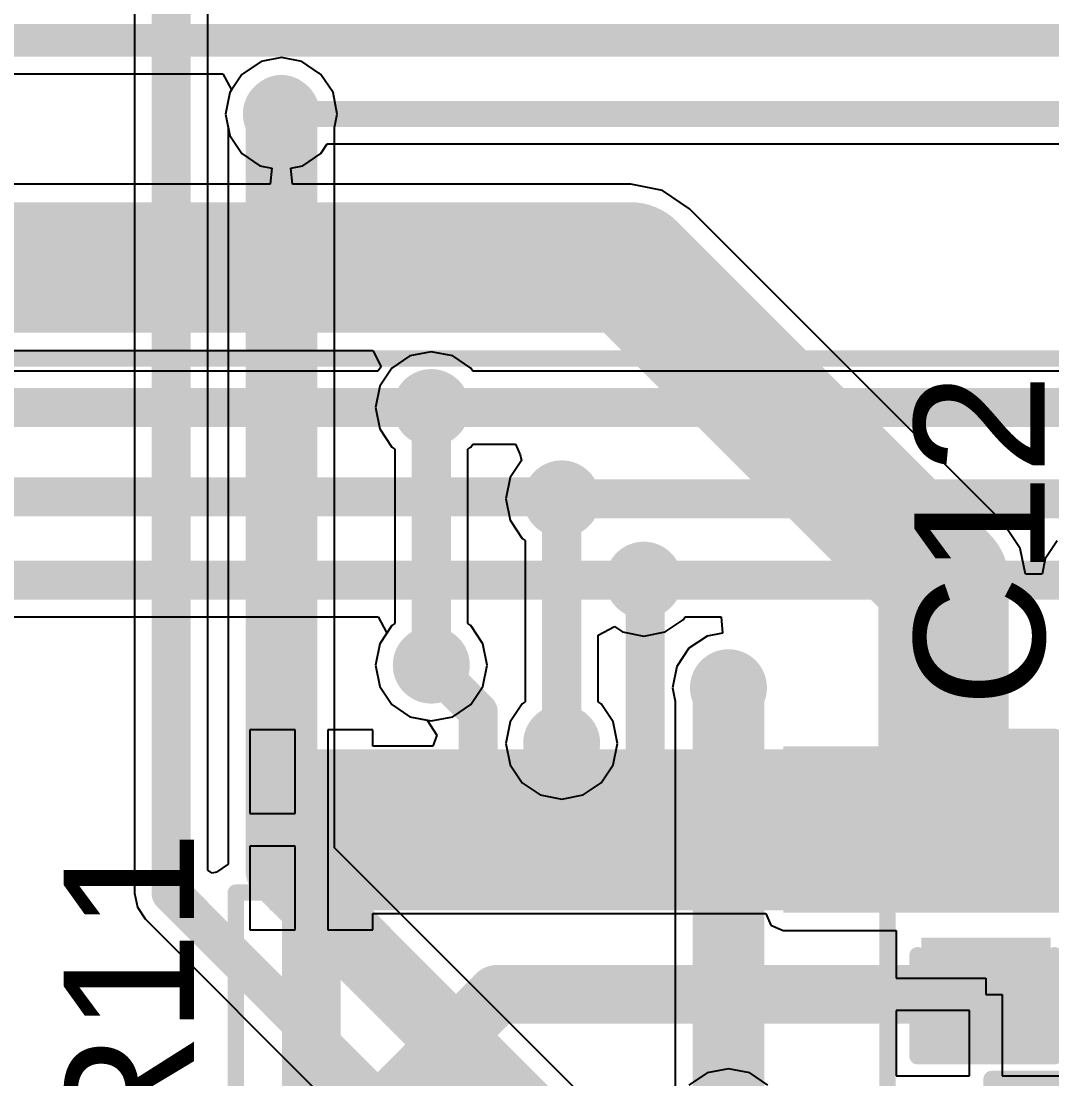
# Model space of a CAD drawing. Header units: millimetres. Extents: x -0.27 to 4.7, y -0.39 to 2.83.
# Drawn here: x 2.266 to 2.5822, y 0.739 to 1.0635 of the extents above; entities that cross this region are included whole.
import ezdxf

# ---------------------------------------------------------------- set-up
doc = ezdxf.new("R2010")
doc.units = ezdxf.units.MM
doc.header["$MEASUREMENT"] = 0
for name, color, linetype in [('BottomLayer', 5, 'Continuous'), ('BottomSolder', 6, 'Continuous'), ('TopLayer', 1, 'Continuous'), ('TopOverlay', 2, 'Continuous'), ('TopPaste', 8, 'Continuous'), ('TopSolder', 216, 'Continuous'), ('ViaHoleLayer', 16, 'Continuous')]:
    doc.layers.add(name, color=color, linetype=linetype)
doc.styles.add('Arial', font='', dxfattribs={"height": 0.2})
doc.styles.get('Arial').set_extended_font_data('Arial')

# ---------------------------------------------------------------- blocks, each defined once
blk = doc.blocks.new('OLED_0_96________2C_7')
at = {"layer": 'TopOverlay', "const_width": 0.005}
blk.add_lwpolyline([(-0.539, -1.036), (0.539, -1.036)], dxfattribs=at)
blk = doc.blocks.new('14_TSSOP_51')
at = {"layer": 'TopLayer'}
for points in [[(-0.12992, 0.08563), (-0.08858, 0.08563), (-0.08858, 0.06791), (-0.12992, 0.06791)], [(0.08858, 0.08563), (0.12992, 0.08563), (0.12992, 0.06791), (0.08858, 0.06791)], [(-0.12992, 0.06004), (-0.08858, 0.06004), (-0.08858, 0.04232), (-0.12992, 0.04232)], [(0.08858, 0.06004), (0.12992, 0.06004), (0.12992, 0.04232), (0.08858, 0.04232)], [(-0.12992, 0.03445), (-0.08858, 0.03445), (-0.08858, 0.01673), (-0.12992, 0.01673)], [(0.08858, 0.03445), (0.12992, 0.03445), (0.12992, 0.01673), (0.08858, 0.01673)], [(-0.12992, 0.00886), (-0.08858, 0.00886), (-0.08858, -0.00886), (-0.12992, -0.00886)], [(0.08858, 0.00886), (0.12992, 0.00886), (0.12992, -0.00886), (0.08858, -0.00886)], [(-0.12992, -0.01673), (-0.08858, -0.01673), (-0.08858, -0.03445), (-0.12992, -0.03445)], [(0.08858, -0.01673), (0.12992, -0.01673), (0.12992, -0.03445), (0.08858, -0.03445)], [(-0.12992, -0.04232), (-0.08858, -0.04232), (-0.08858, -0.06004), (-0.12992, -0.06004)], [(0.08858, -0.04232), (0.12992, -0.04232), (0.12992, -0.06004), (0.08858, -0.06004)], [(-0.12992, -0.06791), (-0.08858, -0.06791), (-0.08858, -0.08563), (-0.12992, -0.08563)], [(0.08858, -0.06791), (0.12992, -0.06791), (0.12992, -0.08563), (0.08858, -0.08563)]]:
    blk.add_hatch(color=1, dxfattribs=at).paths.add_polyline_path(points)
at = {"layer": 'TopOverlay'}
blk.add_hatch(color=2, dxfattribs=at).paths.add_polyline_path([(-0.08404, 0.068), (-0.07304, 0.068), (-0.07304, 0.086), (-0.08404, 0.086)])
at = {"layer": 'TopPaste'}
for points in [[(-0.12992, 0.08563), (-0.08858, 0.08563), (-0.08858, 0.06791), (-0.12992, 0.06791)], [(0.08858, 0.08563), (0.12992, 0.08563), (0.12992, 0.06791), (0.08858, 0.06791)], [(-0.12992, 0.06004), (-0.08858, 0.06004), (-0.08858, 0.04232), (-0.12992, 0.04232)], [(0.08858, 0.06004), (0.12992, 0.06004), (0.12992, 0.04232), (0.08858, 0.04232)], [(-0.12992, 0.03445), (-0.08858, 0.03445), (-0.08858, 0.01673), (-0.12992, 0.01673)], [(0.08858, 0.03445), (0.12992, 0.03445), (0.12992, 0.01673), (0.08858, 0.01673)], [(-0.12992, 0.00886), (-0.08858, 0.00886), (-0.08858, -0.00886), (-0.12992, -0.00886)], [(0.08858, 0.00886), (0.12992, 0.00886), (0.12992, -0.00886), (0.08858, -0.00886)], [(-0.12992, -0.01673), (-0.08858, -0.01673), (-0.08858, -0.03445), (-0.12992, -0.03445)], [(0.08858, -0.01673), (0.12992, -0.01673), (0.12992, -0.03445), (0.08858, -0.03445)], [(-0.12992, -0.04232), (-0.08858, -0.04232), (-0.08858, -0.06004), (-0.12992, -0.06004)], [(0.08858, -0.04232), (0.12992, -0.04232), (0.12992, -0.06004), (0.08858, -0.06004)], [(-0.12992, -0.06791), (-0.08858, -0.06791), (-0.08858, -0.08563), (-0.12992, -0.08563)], [(0.08858, -0.06791), (0.12992, -0.06791), (0.12992, -0.08563), (0.08858, -0.08563)]]:
    blk.add_hatch(color=8, dxfattribs=at).paths.add_polyline_path(points)
at = {"layer": 'TopSolder'}
for points in [[(-0.13392, 0.08963), (-0.08458, 0.08963), (-0.08458, 0.06391), (-0.13392, 0.06391)], [(0.08458, 0.08963), (0.13392, 0.08963), (0.13392, 0.06391), (0.08458, 0.06391)], [(-0.13392, 0.06404), (-0.08458, 0.06404), (-0.08458, 0.03832), (-0.13392, 0.03832)], [(0.08458, 0.06404), (0.13392, 0.06404), (0.13392, 0.03832), (0.08458, 0.03832)], [(-0.13392, 0.03845), (-0.08458, 0.03845), (-0.08458, 0.01273), (-0.13392, 0.01273)], [(0.08458, 0.03845), (0.13392, 0.03845), (0.13392, 0.01273), (0.08458, 0.01273)], [(-0.13392, 0.01286), (-0.08458, 0.01286), (-0.08458, -0.01286), (-0.13392, -0.01286)], [(0.08458, 0.01286), (0.13392, 0.01286), (0.13392, -0.01286), (0.08458, -0.01286)], [(-0.13392, -0.01273), (-0.08458, -0.01273), (-0.08458, -0.03845), (-0.13392, -0.03845)], [(0.08458, -0.01273), (0.13392, -0.01273), (0.13392, -0.03845), (0.08458, -0.03845)], [(-0.13392, -0.03832), (-0.08458, -0.03832), (-0.08458, -0.06404), (-0.13392, -0.06404)], [(0.08458, -0.03832), (0.13392, -0.03832), (0.13392, -0.06404), (0.08458, -0.06404)], [(-0.13392, -0.06391), (-0.08458, -0.06391), (-0.08458, -0.08963), (-0.13392, -0.08963)], [(0.08458, -0.06391), (0.13392, -0.06391), (0.13392, -0.08963), (0.08458, -0.08963)]]:
    blk.add_hatch(color=216, dxfattribs=at).paths.add_polyline_path(points)
at = {"layer": 'TopOverlay'}
for points, const_width in [([(-0.09, 0.1), (0.09, 0.1)], 0.005), ([(-0.09, 0.1), (-0.09, 0.092)], 0.005), ([(0.09, 0.1), (0.09, 0.092)], 0.005), ([(-0.141, 0.082), (-0.136, 0.077)], 0.00787), ([(-0.141, 0.082), (-0.141, 0.072)], 0.00787), ([(-0.136, 0.077), (-0.141, 0.072)], 0.00787), ([(-0.09, -0.092), (-0.09, -0.1)], 0.005), ([(0.09, -0.092), (0.09, -0.1)], 0.005), ([(-0.09, -0.1), (0.09, -0.1)], 0.005)]:
    blk.add_lwpolyline(points, dxfattribs=dict(at, const_width=const_width))
for points, const_width in [([(-0.09125, 0.1, 1), (-0.08875, 0.1, 1)], 0.0025), ([(-0.09125, 0.1, 1), (-0.08875, 0.1, 1)], 0.0025), ([(0.08875, 0.1, 1), (0.09125, 0.1, 1)], 0.0025), ([(0.08875, 0.1, 1), (0.09125, 0.1, 1)], 0.0025), ([(-0.09125, 0.092, 1), (-0.08875, 0.092, 1)], 0.0025), ([(0.08875, 0.092, 1), (0.09125, 0.092, 1)], 0.0025), ([(-0.14297, 0.082, 1), (-0.13903, 0.082, 1)], 0.00394), ([(-0.14297, 0.082, 1), (-0.13903, 0.082, 1)], 0.00394), ([(-0.13797, 0.077, 1), (-0.13403, 0.077, 1)], 0.00394), ([(-0.13797, 0.077, 1), (-0.13403, 0.077, 1)], 0.00394), ([(-0.14297, 0.072, 1), (-0.13903, 0.072, 1)], 0.00394), ([(-0.14297, 0.072, 1), (-0.13903, 0.072, 1)], 0.00394), ([(-0.09125, -0.092, 1), (-0.08875, -0.092, 1)], 0.0025), ([(0.08875, -0.092, 1), (0.09125, -0.092, 1)], 0.0025), ([(-0.09125, -0.1, 1), (-0.08875, -0.1, 1)], 0.0025), ([(-0.09125, -0.1, 1), (-0.08875, -0.1, 1)], 0.0025), ([(0.08875, -0.1, 1), (0.09125, -0.1, 1)], 0.0025), ([(0.08875, -0.1, 1), (0.09125, -0.1, 1)], 0.0025)]:
    blk.add_lwpolyline(points, format="xyb", close=True, dxfattribs=dict(at, const_width=const_width))
blk = doc.blocks.new('SOD_323_158')
at = {"layer": 'TopLayer'}
for points in [[(-0.02953, -0.01772), (-0.06102, -0.01772), (-0.06102, 0.01772), (-0.02953, 0.01772)], [(0.06102, -0.01772), (0.02953, -0.01772), (0.02953, 0.01772), (0.06102, 0.01772)]]:
    blk.add_hatch(color=1, dxfattribs=at).paths.add_polyline_path(points)
at = {"layer": 'TopOverlay'}
for points in [[(-0.079, 0.019), (-0.036, 0.019), (-0.036, 0.031), (-0.079, 0.031)], [(-0.079, -0.02), (-0.062, -0.02), (-0.062, 0.02), (-0.079, 0.02)], [(-0.079, -0.031), (-0.036, -0.031), (-0.036, -0.019), (-0.079, -0.019)]]:
    blk.add_hatch(color=2, dxfattribs=at).paths.add_polyline_path(points)
at = {"layer": 'TopPaste'}
for points in [[(-0.02953, -0.01772), (-0.06102, -0.01772), (-0.06102, 0.01772), (-0.02953, 0.01772)], [(0.06102, -0.01772), (0.02953, -0.01772), (0.02953, 0.01772), (0.06102, 0.01772)]]:
    blk.add_hatch(color=8, dxfattribs=at).paths.add_polyline_path(points)
at = {"layer": 'TopSolder'}
for points in [[(-0.02736, -0.01988), (-0.06319, -0.01988), (-0.06319, 0.01988), (-0.02736, 0.01988)], [(0.06319, -0.01988), (0.02736, -0.01988), (0.02736, 0.01988), (0.06319, 0.01988)]]:
    blk.add_hatch(color=216, dxfattribs=at).paths.add_polyline_path(points)
at = {"layer": 'TopOverlay', "const_width": 0.005}
for points in [[(0.037, 0.029), (-0.036, 0.029)], [(0.037, 0.029), (0.037, 0.022)], [(0.037, -0.022), (0.037, -0.029)], [(0.037, -0.029), (-0.036, -0.029)]]:
    blk.add_lwpolyline(points, dxfattribs=at)
at = {"layer": 'TopOverlay', "const_width": 0.0025}
for points in [[(-0.03725, 0.029, 1), (-0.03475, 0.029, 1)], [(0.03575, 0.029, 1), (0.03825, 0.029, 1)], [(0.03575, 0.029, 1), (0.03825, 0.029, 1)], [(0.03575, 0.022, 1), (0.03825, 0.022, 1)], [(0.03575, -0.022, 1), (0.03825, -0.022, 1)], [(-0.03725, -0.029, 1), (-0.03475, -0.029, 1)], [(0.03575, -0.029, 1), (0.03825, -0.029, 1)], [(0.03575, -0.029, 1), (0.03825, -0.029, 1)]]:
    blk.add_lwpolyline(points, format="xyb", close=True, dxfattribs=at)
blk = doc.blocks.new('C___0603_205')
at = {"layer": 'TopLayer'}
for points in [[(-0.015, 0.0175), (-0.015, -0.0175), (-0.045, -0.0175), (-0.045, 0.0175)], [(0.045, 0.0175), (0.045, -0.0175), (0.015, -0.0175), (0.015, 0.0175)]]:
    blk.add_hatch(color=1, dxfattribs=at).paths.add_polyline_path(points)
at = {"layer": 'TopPaste'}
for points in [[(-0.015, 0.0175), (-0.015, -0.0175), (-0.045, -0.0175), (-0.045, 0.0175)], [(0.045, 0.0175), (0.045, -0.0175), (0.015, -0.0175), (0.015, 0.0175)]]:
    blk.add_hatch(color=8, dxfattribs=at).paths.add_polyline_path(points)
at = {"layer": 'TopSolder'}
for points in [[(-0.01264, 0.01986), (-0.01264, -0.01986), (-0.04736, -0.01986), (-0.04736, 0.01986)], [(0.04736, 0.01986), (0.04736, -0.01986), (0.01264, -0.01986), (0.01264, 0.01986)]]:
    blk.add_hatch(color=216, dxfattribs=at).paths.add_polyline_path(points)
at = {"layer": 'TopOverlay', "const_width": 0.005}
for points in [[(-0.049, 0.021), (-0.049, -0.021)], [(-0.049, 0.021), (-0.018, 0.021)], [(0.018, 0.021), (0.049, 0.021)], [(0.049, 0.021), (0.049, -0.021)], [(-0.049, -0.021), (-0.018, -0.021)], [(0.018, -0.021), (0.049, -0.021)]]:
    blk.add_lwpolyline(points, dxfattribs=at)
at = {"layer": 'TopOverlay', "const_width": 0.0025}
for points in [[(-0.05025, 0.021, 1), (-0.04775, 0.021, 1)], [(-0.05025, 0.021, 1), (-0.04775, 0.021, 1)], [(-0.01925, 0.021, 1), (-0.01675, 0.021, 1)], [(0.01675, 0.021, 1), (0.01925, 0.021, 1)], [(0.04775, 0.021, 1), (0.05025, 0.021, 1)], [(0.04775, 0.021, 1), (0.05025, 0.021, 1)], [(-0.05025, -0.021, 1), (-0.04775, -0.021, 1)], [(-0.05025, -0.021, 1), (-0.04775, -0.021, 1)], [(-0.01925, -0.021, 1), (-0.01675, -0.021, 1)], [(0.01675, -0.021, 1), (0.01925, -0.021, 1)], [(0.04775, -0.021, 1), (0.05025, -0.021, 1)], [(0.04775, -0.021, 1), (0.05025, -0.021, 1)]]:
    blk.add_lwpolyline(points, format="xyb", close=True, dxfattribs=at)

msp = doc.modelspace()

# ---------------------------------------------------------------- hatches: boundary and pattern name
at = {"layer": 'BottomLayer'}
h = msp.add_hatch(color=5, dxfattribs=at)
edge = h.paths.add_edge_path()
edge.add_arc((2.34582, 1.035), 0.01181, 0, 360)
h = msp.add_hatch(color=5, dxfattribs=at)
edge = h.paths.add_edge_path()
edge.add_arc((2.39182, 0.94495), 0.01181, 0, 360)
h = msp.add_hatch(color=5, dxfattribs=at)
edge = h.paths.add_edge_path()
edge.add_arc((2.43182, 0.91695), 0.01181, 0, 360)
h = msp.add_hatch(color=5, dxfattribs=at)
edge = h.paths.add_edge_path()
edge.add_arc((2.457, 0.892), 0.01181, 0, 360)
h = msp.add_hatch(color=5, dxfattribs=at)
edge = h.paths.add_edge_path()
edge.add_arc((2.39182, 0.86595), 0.01181, 0, 360)
h = msp.add_hatch(color=5, dxfattribs=at)
edge = h.paths.add_edge_path()
edge.add_arc((2.483, 0.859), 0.01181, 0, 360)
h = msp.add_hatch(color=5, dxfattribs=at)
edge = h.paths.add_edge_path()
edge.add_arc((2.43182, 0.84195), 0.01181, 0, 360)
at = {"layer": 'BottomSolder'}
h = msp.add_hatch(color=6, dxfattribs=at)
edge = h.paths.add_edge_path()
edge.add_arc((2.34582, 1.035), 0.00591, 0, 360)
h = msp.add_hatch(color=6, dxfattribs=at)
edge = h.paths.add_edge_path()
edge.add_arc((2.39182, 0.94495), 0.00591, 0, 360)
h = msp.add_hatch(color=6, dxfattribs=at)
edge = h.paths.add_edge_path()
edge.add_arc((2.43182, 0.91695), 0.00591, 0, 360)
h = msp.add_hatch(color=6, dxfattribs=at)
edge = h.paths.add_edge_path()
edge.add_arc((2.457, 0.892), 0.00591, 0, 360)
h = msp.add_hatch(color=6, dxfattribs=at)
edge = h.paths.add_edge_path()
edge.add_arc((2.39182, 0.86595), 0.00591, 0, 360)
h = msp.add_hatch(color=6, dxfattribs=at)
edge = h.paths.add_edge_path()
edge.add_arc((2.483, 0.859), 0.00591, 0, 360)
h = msp.add_hatch(color=6, dxfattribs=at)
edge = h.paths.add_edge_path()
edge.add_arc((2.43182, 0.84195), 0.00591, 0, 360)
at = {"layer": 'TopLayer'}
h = msp.add_hatch(color=1, dxfattribs=at)
edge = h.paths.add_edge_path()
edge.add_arc((2.34582, 1.035), 0.01181, 0, 360)
h = msp.add_hatch(color=1, dxfattribs=at)
edge = h.paths.add_edge_path()
edge.add_arc((2.39182, 0.94495), 0.01181, 0, 360)
h = msp.add_hatch(color=1, dxfattribs=at)
edge = h.paths.add_edge_path()
edge.add_arc((2.43182, 0.91695), 0.01181, 0, 360)
h = msp.add_hatch(color=1, dxfattribs=at)
edge = h.paths.add_edge_path()
edge.add_arc((2.457, 0.892), 0.01181, 0, 360)
h = msp.add_hatch(color=1, dxfattribs=at)
edge = h.paths.add_edge_path()
edge.add_arc((2.39182, 0.86595), 0.01181, 0, 360)
h = msp.add_hatch(color=1, dxfattribs=at)
edge = h.paths.add_edge_path()
edge.add_arc((2.483, 0.859), 0.01181, 0, 360)
h = msp.add_hatch(color=1, dxfattribs=at)
edge = h.paths.add_edge_path()
edge.add_arc((2.43182, 0.84195), 0.01181, 0, 360)
msp.add_hatch(color=1, dxfattribs=at).paths.add_polyline_path([(2.49982, 0.79), (2.63, 0.79), (2.63, 0.841), (2.49982, 0.841)])
at = {"layer": 'TopSolder'}
h = msp.add_hatch(color=216, dxfattribs=at)
edge = h.paths.add_edge_path()
edge.add_arc((2.34582, 1.035), 0.00591, 0, 360)
h = msp.add_hatch(color=216, dxfattribs=at)
edge = h.paths.add_edge_path()
edge.add_arc((2.39182, 0.94495), 0.00591, 0, 360)
h = msp.add_hatch(color=216, dxfattribs=at)
edge = h.paths.add_edge_path()
edge.add_arc((2.43182, 0.91695), 0.00591, 0, 360)
h = msp.add_hatch(color=216, dxfattribs=at)
edge = h.paths.add_edge_path()
edge.add_arc((2.457, 0.892), 0.00591, 0, 360)
h = msp.add_hatch(color=216, dxfattribs=at)
edge = h.paths.add_edge_path()
edge.add_arc((2.39182, 0.86595), 0.00591, 0, 360)
h = msp.add_hatch(color=216, dxfattribs=at)
edge = h.paths.add_edge_path()
edge.add_arc((2.483, 0.859), 0.00591, 0, 360)
h = msp.add_hatch(color=216, dxfattribs=at)
edge = h.paths.add_edge_path()
edge.add_arc((2.43182, 0.84195), 0.00591, 0, 360)
at = {"layer": 'ViaHoleLayer'}
h = msp.add_hatch(color=16, dxfattribs=at)
edge = h.paths.add_edge_path()
edge.add_arc((2.34582, 1.035), 0.00591, 0, 360)
h = msp.add_hatch(color=16, dxfattribs=at)
edge = h.paths.add_edge_path()
edge.add_arc((2.39182, 0.94495), 0.00591, 0, 360)
h = msp.add_hatch(color=16, dxfattribs=at)
edge = h.paths.add_edge_path()
edge.add_arc((2.43182, 0.91695), 0.00591, 0, 360)
h = msp.add_hatch(color=16, dxfattribs=at)
edge = h.paths.add_edge_path()
edge.add_arc((2.457, 0.892), 0.00591, 0, 360)
h = msp.add_hatch(color=16, dxfattribs=at)
edge = h.paths.add_edge_path()
edge.add_arc((2.39182, 0.86595), 0.00591, 0, 360)
h = msp.add_hatch(color=16, dxfattribs=at)
edge = h.paths.add_edge_path()
edge.add_arc((2.483, 0.859), 0.00591, 0, 360)
h = msp.add_hatch(color=16, dxfattribs=at)
edge = h.paths.add_edge_path()
edge.add_arc((2.43182, 0.84195), 0.00591, 0, 360)

# ---------------------------------------------------------------- linework, layer by layer
at = {"layer": 'BottomLayer'}
for p, q in [((2.30078, 1.07528), (2.30078, 0.796)), ((2.32322, 0.80306), (2.32322, 1.07528)), ((2.34582, 1.05231), (2.33958, 1.05107)), ((2.35207, 1.05107), (2.34582, 1.05231)), ((2.33958, 1.05107), (2.33429, 1.04754)), ((2.35736, 1.04754), (2.35207, 1.05107)), ((2.3337, 1.04712), (2.32999, 1.04156)), ((2.33426, 1.04749), (2.3337, 1.04712)), ((2.33429, 1.04754), (2.33426, 1.04749)), ((2.35739, 1.04749), (2.35736, 1.04754)), ((2.35794, 1.04712), (2.35739, 1.04749)), ((2.36166, 1.04156), (2.35794, 1.04712)), ((2.32999, 1.04156), (2.32868, 1.035)), ((2.36296, 1.035), (2.36166, 1.04156)), ((2.32868, 1.035), (2.32951, 1.03084)), ((2.36214, 1.03084), (2.36296, 1.035)), ((2.32951, 1.03084), (2.32951, 0.80485)), ((2.36214, 0.80993), (2.36214, 1.03084)), ((2.38526, 0.96078), (2.3797, 0.95707)), ((2.39182, 0.96209), (2.38526, 0.96078)), ((2.39838, 0.96078), (2.39182, 0.96209)), ((2.40394, 0.95707), (2.39838, 0.96078)), ((2.3797, 0.95707), (2.37599, 0.95151)), ((2.40455, 0.95616), (2.40394, 0.95707)), ((2.62482, 0.95616), (2.40455, 0.95616)), ((2.37599, 0.95151), (2.37468, 0.94495)), ((2.37468, 0.94495), (2.37599, 0.93839)), ((2.37599, 0.93839), (2.3797, 0.93283)), ((2.3797, 0.93283), (2.38061, 0.93222)), ((2.38061, 0.93222), (2.38061, 0.87867)), ((2.40304, 0.93222), (2.40394, 0.93283)), ((2.40304, 0.87867), (2.40304, 0.93222)), ((2.40394, 0.93283), (2.40455, 0.93373)), ((2.40455, 0.93373), (2.41768, 0.93373)), ((2.41768, 0.93373), (2.41909, 0.93048)), ((2.41948, 0.92873), (2.41599, 0.92351)), ((2.41909, 0.93048), (2.41948, 0.92873)), ((2.41599, 0.92351), (2.41468, 0.91695)), ((2.41468, 0.91695), (2.41599, 0.91039)), ((2.41599, 0.91039), (2.4197, 0.90483)), ((2.4197, 0.90483), (2.42061, 0.90422)), ((2.42061, 0.90422), (2.42061, 0.85467)), ((2.46356, 0.87616), (2.46912, 0.87988)), ((2.46912, 0.87988), (2.46972, 0.88078)), ((2.46972, 0.88078), (2.48072, 0.88078)), ((2.48072, 0.88078), (2.48121, 0.87578)), ((2.3797, 0.87807), (2.37599, 0.87251)), ((2.38061, 0.87867), (2.3797, 0.87807)), ((2.40394, 0.87807), (2.40304, 0.87867)), ((2.40766, 0.87251), (2.40394, 0.87807)), ((2.44304, 0.8751), (2.44804, 0.87777)), ((2.44804, 0.87777), (2.45044, 0.87616)), ((2.45044, 0.87616), (2.457, 0.87486)), ((2.457, 0.87486), (2.46356, 0.87616)), ((2.44304, 0.85467), (2.44304, 0.8751)), ((2.47644, 0.87484), (2.47088, 0.87112)), ((2.48121, 0.87578), (2.47644, 0.87484)), ((2.37599, 0.87251), (2.37468, 0.86595)), ((2.40896, 0.86595), (2.40766, 0.87251)), ((2.47088, 0.87112), (2.46717, 0.86556)), ((2.37468, 0.86595), (2.37599, 0.85939)), ((2.40766, 0.85939), (2.40896, 0.86595)), ((2.46717, 0.86556), (2.46586, 0.859)), ((2.37599, 0.85939), (2.3797, 0.85383)), ((2.40394, 0.85383), (2.40766, 0.85939)), ((2.46586, 0.859), (2.46669, 0.85484)), ((2.3797, 0.85383), (2.38526, 0.85011)), ((2.39838, 0.85011), (2.40394, 0.85383)), ((2.4197, 0.85407), (2.41599, 0.84851)), ((2.42061, 0.85467), (2.4197, 0.85407)), ((2.44394, 0.85407), (2.44304, 0.85467)), ((2.44766, 0.84851), (2.44394, 0.85407)), ((2.46669, 0.85484), (2.46669, 0.72916)), ((2.38526, 0.85011), (2.39182, 0.84881)), ((2.39182, 0.84881), (2.39838, 0.85011)), ((2.41599, 0.84851), (2.41468, 0.84195)), ((2.44896, 0.84195), (2.44766, 0.84851)), ((2.41468, 0.84195), (2.41599, 0.83539)), ((2.44766, 0.83539), (2.44896, 0.84195)), ((2.41599, 0.83539), (2.4197, 0.82983)), ((2.44394, 0.82983), (2.44766, 0.83539)), ((2.4197, 0.82983), (2.42526, 0.82611)), ((2.43838, 0.82611), (2.44394, 0.82983)), ((2.42526, 0.82611), (2.43182, 0.82481)), ((2.43182, 0.82481), (2.43838, 0.82611)), ((2.47176, 0.70031), (2.36214, 0.80993)), ((2.32951, 0.80485), (2.32594, 0.8024)), ((2.32462, 0.80211), (2.32322, 0.80306)), ((2.32594, 0.8024), (2.32462, 0.80211)), ((2.30078, 0.796), (2.30078, 0.796)), ((2.30078, 0.796), (2.30164, 0.79171)), ((2.30164, 0.79171), (2.30407, 0.78807)), ((2.30407, 0.78807), (2.49307, 0.59907))]:
    msp.add_line(p, q, dxfattribs=at)
for points, const_width in [([(2.312, 0.796), (2.312, 1.088)], 0.012), ([(2.34582, 1.035), (2.34582, 1.036)], 0.022), ([(2.34582, 0.80318), (2.34582, 1.035)], 0.022), ([(2.39182, 0.86595), (2.39182, 0.94495)], 0.012), ([(2.39182, 0.94495), (2.62482, 0.94495)], 0.012), ([(2.43182, 0.91695), (2.60605, 0.91695)], 0.012), ([(2.43182, 0.84195), (2.43182, 0.91695)], 0.012), ([(2.457, 0.892), (2.596, 0.892)], 0.012), ([(2.483, 0.725), (2.483, 0.859)], 0.022), ([(2.34582, 0.80318), (2.465, 0.684)], 0.022), ([(2.312, 0.796), (2.501, 0.607)], 0.012)]:
    msp.add_lwpolyline(points, dxfattribs=dict(at, const_width=const_width))
for points, const_width in [([(2.34032, 1.036, 1), (2.35132, 1.036, 1)], 0.011), ([(2.34032, 1.035, 1), (2.35132, 1.035, 1)], 0.011), ([(2.34032, 1.035, 1), (2.35132, 1.035, 1)], 0.011), ([(2.38882, 0.94495, 1), (2.39482, 0.94495, 1)], 0.006), ([(2.38882, 0.94495, 1), (2.39482, 0.94495, 1)], 0.006), ([(2.42882, 0.91695, 1), (2.43482, 0.91695, 1)], 0.006), ([(2.42882, 0.91695, 1), (2.43482, 0.91695, 1)], 0.006), ([(2.454, 0.892, 1), (2.46, 0.892, 1)], 0.006), ([(2.38882, 0.86595, 1), (2.39482, 0.86595, 1)], 0.006), ([(2.4775, 0.859, 1), (2.4885, 0.859, 1)], 0.011), ([(2.42882, 0.84195, 1), (2.43482, 0.84195, 1)], 0.006), ([(2.34032, 0.80318, 1), (2.35132, 0.80318, 1)], 0.011), ([(2.34032, 0.80318, 1), (2.35132, 0.80318, 1)], 0.011), ([(2.309, 0.796, 1), (2.315, 0.796, 1)], 0.006), ([(2.309, 0.796, 1), (2.315, 0.796, 1)], 0.006)]:
    msp.add_lwpolyline(points, format="xyb", close=True, dxfattribs=dict(at, const_width=const_width))
at = {"layer": 'TopLayer'}
for p, q in [((2.12941, 1.04738), (2.32786, 1.04738)), ((2.32786, 1.04738), (2.33054, 1.04238)), ((2.32999, 1.04156), (2.32868, 1.035)), ((2.33054, 1.04238), (2.32999, 1.04156)), ((2.32868, 1.035), (2.32999, 1.02844)), ((2.32999, 1.02844), (2.3337, 1.02288)), ((2.35794, 1.02288), (2.35991, 1.02582)), ((2.35991, 1.02582), (2.73297, 1.02582)), ((2.3337, 1.02288), (2.33926, 1.01916)), ((2.35238, 1.01916), (2.35794, 1.02288)), ((2.33926, 1.01916), (2.34291, 1.01844)), ((2.34873, 1.01844), (2.35238, 1.01916)), ((2.34291, 1.01844), (2.34242, 1.01344)), ((2.34922, 1.01344), (2.34873, 1.01844)), ((2.34242, 1.01344), (2.07349, 1.01344)), ((2.453, 1.01344), (2.34922, 1.01344)), ((2.46275, 1.0115), (2.453, 1.01344)), ((2.47102, 1.00597), (2.46275, 1.0115)), ((2.56702, 0.90997), (2.47102, 1.00597)), ((2.048, 0.96246), (2.37392, 0.96246)), ((2.37392, 0.96246), (2.37642, 0.95746)), ((2.37642, 0.95746), (2.37545, 0.95616)), ((2.37545, 0.95616), (1.96096, 0.95616)), ((2.57255, 0.9017), (2.56702, 0.90997)), ((2.58388, 0.90412), (2.58016, 0.89856)), ((2.57412, 0.8938), (2.57255, 0.9017)), ((2.58016, 0.89856), (2.57922, 0.8938)), ((2.57922, 0.8938), (2.57412, 0.8938)), ((1.99258, 0.88078), (2.3755, 0.88078)), ((2.3755, 0.88078), (2.37818, 0.87578)), ((2.37818, 0.87578), (2.37599, 0.87251)), ((2.37599, 0.87251), (2.37468, 0.86595)), ((2.37468, 0.86595), (2.37599, 0.85939)), ((2.37599, 0.85939), (2.3797, 0.85383)), ((2.3797, 0.85383), (2.38526, 0.85011)), ((2.38526, 0.85011), (2.39052, 0.84907)), ((2.39052, 0.84907), (2.39348, 0.84443)), ((2.35005, 0.84608), (2.33619, 0.84608)), ((2.33619, 0.84608), (2.33619, 0.82041)), ((2.35005, 0.82041), (2.35005, 0.84608)), ((2.37391, 0.84608), (2.36005, 0.84608)), ((2.36005, 0.84608), (2.36005, 0.81541)), ((2.37391, 0.84108), (2.37391, 0.84608)), ((2.39348, 0.84443), (2.39234, 0.84108)), ((2.39234, 0.84108), (2.37391, 0.84108)), ((2.33619, 0.82041), (2.35005, 0.82041)), ((2.36005, 0.81541), (2.36005, 0.78474)), ((2.35005, 0.81041), (2.33619, 0.81041)), ((2.33619, 0.81041), (2.33619, 0.78474)), ((2.35005, 0.78474), (2.35005, 0.81041)), ((2.37391, 0.78474), (2.37391, 0.78974)), ((2.37391, 0.78974), (2.49451, 0.78974)), ((2.49451, 0.78974), (2.49599, 0.78617)), ((2.49599, 0.78617), (2.49982, 0.78459)), ((2.33619, 0.78474), (2.35005, 0.78474)), ((2.36005, 0.78474), (2.37391, 0.78474)), ((2.49982, 0.78459), (2.5345, 0.78459)), ((2.5345, 0.78459), (2.5345, 0.76995)), ((2.5345, 0.76995), (2.562, 0.76995)), ((2.562, 0.76995), (2.562, 0.76495)), ((2.562, 0.76495), (2.567, 0.76495)), ((2.567, 0.76495), (2.567, 0.73995)), ((2.557, 0.75995), (2.5345, 0.75995)), ((2.5345, 0.75995), (2.5345, 0.73995)), ((2.557, 0.73995), (2.557, 0.75995)), ((2.47644, 0.74084), (2.47088, 0.73712)), ((2.483, 0.74214), (2.47644, 0.74084)), ((2.48956, 0.74084), (2.483, 0.74214)), ((2.49512, 0.73712), (2.48956, 0.74084)), ((2.5345, 0.73995), (2.557, 0.73995)), ((2.567, 0.73995), (2.5895, 0.73995))]:
    msp.add_line(p, q, dxfattribs=at)
for points, const_width in [([(2.116, 1.05758), (2.67767, 1.05758)], 0.01), ([(2.345, 1.035), (2.34582, 1.035)], 0.008), ([(2.34582, 1.035), (2.73677, 1.035)], 0.008), ([(2.048, 0.98795), (2.453, 0.98795)], 0.04), ([(2.453, 0.98795), (2.549, 0.89195)], 0.04), ([(1.82844, 0.94495), (2.39182, 0.94495)], 0.012), ([(1.83722, 0.91754), (2.43182, 0.91754)], 0.012), ([(2.549, 0.829), (2.549, 0.89195)], 0.04), ([(1.97987, 0.892), (2.457, 0.892)], 0.012), ([(2.45741, 0.81541), (2.45741, 0.89159)], 0.012), ([(2.39182, 0.86595), (2.40623, 0.85154)], 0.012), ([(2.483, 0.81541), (2.483, 0.859)], 0.012), ([(2.40623, 0.81541), (2.40623, 0.85154)], 0.012), ([(2.43182, 0.81541), (2.43182, 0.84195)], 0.012), ([(2.40623, 0.80241), (2.40623, 0.81541)], 0.012), ([(2.43182, 0.80241), (2.43182, 0.81541)], 0.012), ([(2.35505, 0.70805), (2.35505, 0.80241)], 0.018), ([(2.35505, 0.70805), (2.41195, 0.76495)], 0.018), ([(2.41195, 0.76495), (2.562, 0.76495)], 0.018)]:
    msp.add_lwpolyline(points, dxfattribs=dict(at, const_width=const_width))
for points, const_width in [([(2.343, 1.035, 1), (2.347, 1.035, 1)], 0.004), ([(2.34382, 1.035, 1), (2.34782, 1.035, 1)], 0.004), ([(2.34382, 1.035, 1), (2.34782, 1.035, 1)], 0.004), ([(2.443, 0.98795, 1), (2.463, 0.98795, 1)], 0.02), ([(2.443, 0.98795, 1), (2.463, 0.98795, 1)], 0.02), ([(2.38882, 0.94495, 1), (2.39482, 0.94495, 1)], 0.006), ([(2.42882, 0.91754, 1), (2.43482, 0.91754, 1)], 0.006), ([(2.539, 0.89195, 1), (2.559, 0.89195, 1)], 0.02), ([(2.539, 0.89195, 1), (2.559, 0.89195, 1)], 0.02), ([(2.454, 0.892, 1), (2.46, 0.892, 1)], 0.006), ([(2.45441, 0.89159, 1), (2.46041, 0.89159, 1)], 0.006), ([(2.38882, 0.86595, 1), (2.39482, 0.86595, 1)], 0.006), ([(2.48, 0.859, 1), (2.486, 0.859, 1)], 0.006), ([(2.40323, 0.85154, 1), (2.40923, 0.85154, 1)], 0.006), ([(2.40323, 0.85154, 1), (2.40923, 0.85154, 1)], 0.006), ([(2.42882, 0.84195, 1), (2.43482, 0.84195, 1)], 0.006), ([(2.539, 0.829, 1), (2.559, 0.829, 1)], 0.02), ([(2.40323, 0.81541, 1), (2.40923, 0.81541, 1)], 0.006), ([(2.40323, 0.81541, 1), (2.40923, 0.81541, 1)], 0.006), ([(2.42882, 0.81541, 1), (2.43482, 0.81541, 1)], 0.006), ([(2.42882, 0.81541, 1), (2.43482, 0.81541, 1)], 0.006), ([(2.45441, 0.81541, 1), (2.46041, 0.81541, 1)], 0.006), ([(2.48, 0.81541, 1), (2.486, 0.81541, 1)], 0.006), ([(2.35055, 0.80241, 1), (2.35955, 0.80241, 1)], 0.009), ([(2.40323, 0.80241, 1), (2.40923, 0.80241, 1)], 0.006), ([(2.42882, 0.80241, 1), (2.43482, 0.80241, 1)], 0.006), ([(2.40745, 0.76495, 1), (2.41645, 0.76495, 1)], 0.009), ([(2.40745, 0.76495, 1), (2.41645, 0.76495, 1)], 0.009), ([(2.5575, 0.76495, 1), (2.5665, 0.76495, 1)], 0.009)]:
    msp.add_lwpolyline(points, format="xyb", close=True, dxfattribs=dict(at, const_width=const_width))

# ---------------------------------------------------------------- block references
msp.add_blockref('OLED_0_96________2C_7', (2.263, 1.996))
for name, p, rotation in [('C___0603_205', (2.562, 0.79495), 90), ('14_TSSOP_51', (2.43182, 0.70616), 90), ('SOD_323_158', (2.60072, 0.71), 180)]:
    msp.add_blockref(name, p, dxfattribs=dict(rotation=rotation))

# ---------------------------------------------------------------- texts
at = {"layer": 'TopOverlay', "style": 'Arial'}
for s, p in [('C12', (2.57999, 0.85302)), ('R11', (2.31899, 0.71268))]:
    msp.add_text(s, height=0.04, rotation=90, dxfattribs=at).set_placement(p)

doc.saveas('drawing.dxf')
